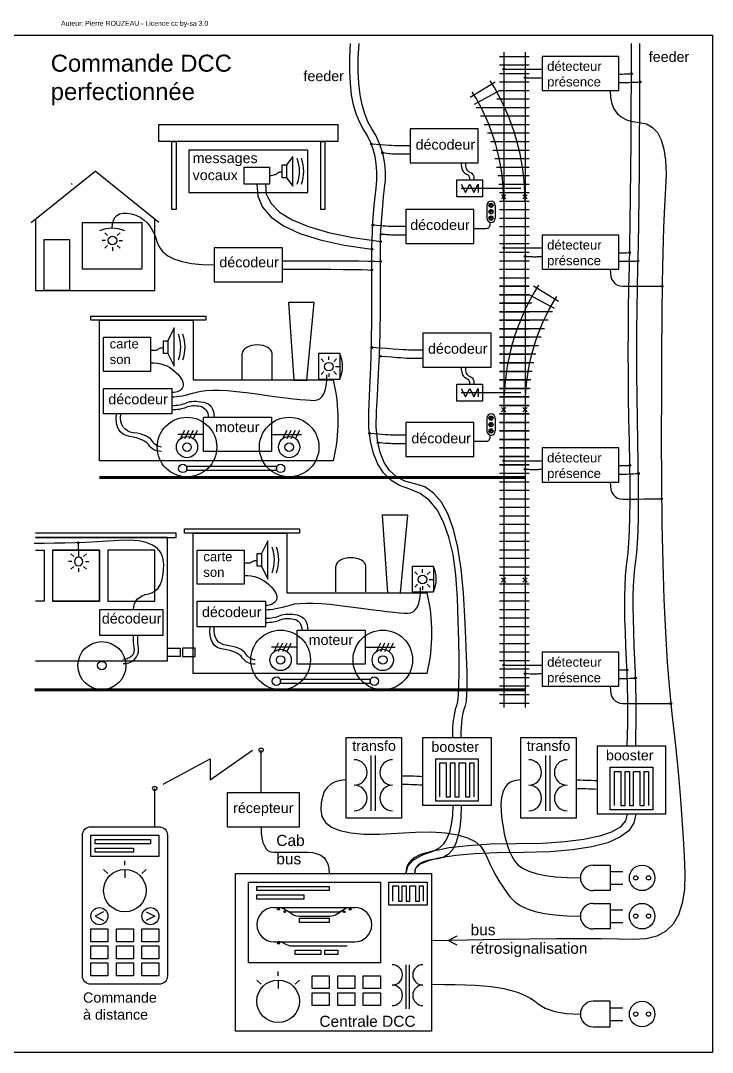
# Model space of a CAD drawing. Extents: x 1325 to 4135, y -1780 to 732.
# Drawn here: x 3322 to 4135, y -480 to 732 of the extents above; entities that cross this region are included whole.
import ezdxf

# ---------------------------------------------------------------- set-up
doc = ezdxf.new("R2010")
doc.units = 0
doc.layers.get('0').update_dxf_attribs({"linetype": 'CONTINUOUS'})
for name, color, linetype in [('CABLES', 6, 'CONTINUOUS'), ('LAMPES', 1, 'CONTINUOUS'), ('MINCE', 3, 'CONTINUOUS')]:
    doc.layers.add(name, color=color, linetype=linetype)
doc.styles.get("Standard").update_dxf_attribs({"font": 'ARIAL.TTF'})

# ---------------------------------------------------------------- blocks, each defined once
blk = doc.blocks.new('A$C2519691F')
for p, q in [((3.4, 17.7), (0, 21.1)), ((9.1, 20), (9.1, 24)), ((14.8, 17.7), (18.2, 21.1)), ((3.4, 6.3), (0, 2.9)), ((9.1, 4), (9.1, 0)), ((14.8, 6.3), (18.2, 2.9)), ((17.1, 12), (21.1, 12))]:
    blk.add_line(p, q)
blk.add_circle((9.1, 12), 5)

msp = doc.modelspace()

# ---------------------------------------------------------------- hatches: boundary and pattern name
h = msp.add_hatch()
h.set_pattern_fill('ANSI31', color=3, scale=0.5, style=0)
h.set_pattern_definition([(45, (525, 1280), (-1.122532, 1.122532), [])])
edge = h.paths.add_edge_path()
edge.add_arc((3875, 515), 2.5, 0, 360)
h = msp.add_hatch()
h.set_pattern_fill('ANSI31', color=2, scale=0.5, style=0)
h.set_pattern_definition([(45, (525, 1272.5), (-1.122532, 1.122532), [])])
edge = h.paths.add_edge_path()
edge.add_arc((3875, 507.5), 2.5, 0, 360)
h = msp.add_hatch()
h.set_pattern_fill('ANSI31', color=1, scale=0.5, style=0)
h.set_pattern_definition([(45, (525, 1265), (-1.122532, 1.122532), [])])
edge = h.paths.add_edge_path()
edge.add_arc((3875, 500), 2.5, 0, 360)
h = msp.add_hatch()
h.set_pattern_fill('ANSI31', color=3, scale=0.5, style=0)
h.set_pattern_definition([(45, (525, 1030), (-1.122532, 1.122532), [])])
edge = h.paths.add_edge_path()
edge.add_arc((3875, 265), 2.5, 0, 360)
h = msp.add_hatch()
h.set_pattern_fill('ANSI31', color=2, scale=0.5, style=0)
h.set_pattern_definition([(45, (525, 1022.5), (-1.122532, 1.122532), [])])
edge = h.paths.add_edge_path()
edge.add_arc((3875, 257.5), 2.5, 0, 360)
h = msp.add_hatch()
h.set_pattern_fill('ANSI31', color=1, scale=0.5, style=0)
h.set_pattern_definition([(45, (525, 1015), (-1.122532, 1.122532), [])])
edge = h.paths.add_edge_path()
edge.add_arc((3875, 250), 2.5, 0, 360)

# ---------------------------------------------------------------- linework, layer by layer
for p, q in [((3890, 695), (3890, 205)), ((3915, 695), (3915, 205)), ((3885, 690), (3920, 690)), ((3885, 680), (3920, 680)), ((3885, 670), (3920, 670)), ((3850.7, 642.2), (3880, 660)), ((3885, 660), (3920, 660)), ((3855.6, 633.8), (3885, 650)), ((3885, 650), (3920, 650)), ((3882, 640), (3920, 640)), ((3857.7, 630), (3920, 630)), ((3862.7, 620), (3920, 620)), ((3867.1, 610), (3920, 610)), ((3871, 600), (3920, 600)), ((3874.3, 590), (3920, 590)), ((3877.2, 580), (3920, 580)), ((3879.6, 570), (3920, 570)), ((3881.6, 560), (3920, 560)), ((3335, 495), (3410, 555)), ((3485, 495), (3410, 555)), ((3883.1, 550), (3920, 550)), ((3840, 535), (3910, 535)), ((3884.1, 540), (3920, 540)), ((3885, 530), (3920, 530)), ((3870, 515), (3870, 500)), ((3880, 515), (3880, 500)), ((3885, 520), (3920, 520)), ((3885, 510), (3920, 510)), ((3885, 500), (3920, 500)), ((3885, 490), (3920, 490)), ((3885, 480), (3920, 480)), ((3885, 470), (3920, 470)), ((3885, 460), (3920, 460)), ((3885, 450), (3920, 450)), ((3885, 440), (3920, 440)), ((3885, 430), (3920, 430)), ((3890, 425), (3890, -75)), ((3915, 425), (3915, -75)), ((3920, 420), (3885, 420)), ((3885, 420), (3920, 420)), ((3954.3, 402.2), (3925, 420)), ((3920, 410), (3885, 410)), ((3885, 410), (3920, 410)), ((3923, 400), (3885, 400)), ((3885, 400), (3920, 400)), ((3949.4, 393.8), (3920, 410)), ((3947.3, 390), (3885, 390)), ((3885, 390), (3920, 390)), ((3942.3, 380), (3885, 380)), ((3885, 380), (3920, 380)), ((3937.9, 370), (3885, 370)), ((3885, 370), (3920, 370)), ((3934, 360), (3885, 360)), ((3885, 360), (3920, 360)), ((3582.9, 311), (3582.9, 341)), ((3617.9, 311), (3617.9, 341)), ((3697.3, 340.9), (3697.3, 310.9)), ((3930.7, 350), (3885, 350)), ((3885, 350), (3920, 350)), ((3927.8, 340), (3885, 340)), ((3885, 340), (3920, 340)), ((3925.4, 330), (3885, 330)), ((3885, 330), (3920, 330)), ((3923.4, 320), (3885, 320)), ((3885, 320), (3920, 320)), ((3921.9, 310), (3885, 310)), ((3885, 310), (3920, 310)), ((3840, 295), (3910, 295)), ((3920.9, 300), (3885, 300)), ((3885, 300), (3920, 300)), ((3920, 290), (3885, 290)), ((3885, 290), (3920, 290)), ((3920, 280), (3885, 280)), ((3885, 280), (3920, 280)), ((3920, 270), (3885, 270)), ((3885, 270), (3920, 270)), ((3870, 265), (3870, 250)), ((3880, 265), (3880, 250)), ((3920, 260), (3885, 260)), ((3885, 260), (3920, 260)), ((3537.3, 245.9), (3507.3, 245.9)), ((3510.4, 241), (3515.4, 251)), ((3515.4, 241), (3520.4, 251)), ((3520.4, 241), (3525.4, 251)), ((3525.4, 241), (3530.4, 251)), ((3617.3, 245.9), (3652.3, 245.9)), ((3630.4, 241), (3635.4, 251)), ((3635.4, 241), (3640.4, 251)), ((3640.4, 241), (3645.4, 251)), ((3645.4, 241), (3650.4, 251)), ((3920, 250), (3885, 250)), ((3885, 250), (3920, 250)), ((3920, 240), (3885, 240)), ((3885, 240), (3920, 240)), ((3920, 230), (3885, 230)), ((3885, 230), (3920, 230)), ((3920, 220), (3885, 220)), ((3885, 220), (3920, 220)), ((3920, 210), (3885, 210)), ((3885, 210), (3920, 210)), ((3920, 200), (3885, 200)), ((3920, 190), (3885, 190)), ((3920, 180), (3885, 180)), ((3920, 170), (3885, 170)), ((3920, 160), (3885, 160)), ((3920, 150), (3885, 150)), ((3920, 140), (3885, 140)), ((3920, 130), (3885, 130)), ((3920, 120), (3885, 120)), ((3920, 110), (3885, 110)), ((3920, 100), (3885, 100)), ((3692.9, 61), (3692.9, 91)), ((3727.9, 61), (3727.9, 91)), ((3807.3, 90.9), (3807.3, 60.9)), ((3920, 90), (3885, 90)), ((3920, 80), (3885, 80)), ((3920, 70), (3885, 70)), ((3920, 60), (3885, 60)), ((3920, 50), (3885, 50)), ((3920, 40), (3885, 40)), ((3920, 30), (3885, 30)), ((3920, 20), (3885, 20)), ((3620.4, -9), (3625.4, 1)), ((3625.4, -9), (3630.4, 1)), ((3630.4, -9), (3635.4, 1)), ((3635.4, -9), (3640.4, 1)), ((3740.4, -9), (3745.4, 1)), ((3745.4, -9), (3750.4, 1)), ((3750.4, -9), (3755.4, 1)), ((3755.4, -9), (3760.4, 1)), ((3920, 10), (3885, 10)), ((3920, 0), (3885, 0)), ((3647.3, -4.1), (3617.3, -4.1)), ((3727.3, -4.1), (3762.3, -4.1)), ((3920, -10), (3885, -10)), ((3920, -20), (3885, -20)), ((3920, -30), (3885, -30)), ((3920, -40), (3885, -40)), ((3920, -50), (3885, -50)), ((3920, -60), (3885, -60)), ((3920, -70), (3885, -70)), ((3605, -175), (3605, -125)), ((3734.4, -196.2), (3734.4, -131.2)), ((3739.4, -196.2), (3739.4, -131.2)), ((3939.4, -196.2), (3939.4, -131.2)), ((3944.4, -196.2), (3944.4, -131.2)), ((3480, -215), (3480, -170)), ((3425, -270), (3420, -265)), ((3445, -260), (3445, -255)), ((3445, -265), (3445, -275)), ((3465, -270), (3470, -265)), ((4015, -267.5), (4030, -267.5)), ((4015, -282.5), (4030, -282.5)), ((3620, -310), (3715, -310)), ((3640.9, -317.4), (3633.1, -312.6)), ((3641, -315), (3694, -315)), ((3694.1, -317.4), (3701.9, -312.6)), ((4015, -312.5), (4030, -312.5)), ((3649, -320), (3686, -320)), ((4015, -327.5), (4030, -327.5)), ((3620, -350), (3715, -350)), ((3641, -355), (3706, -355)), ((3625, -390), (3625, -385)), ((3775, -377), (3775, -429)), ((3779, -377), (3779, -429)), ((3605, -400), (3600, -395)), ((3625, -395), (3625, -405)), ((3645, -400), (3650, -395)), ((4015, -427.5), (4030, -427.5)), ((4015, -442.5), (4030, -442.5))]:
    msp.add_line(p, q)
at = {"linetype": 'CONTINUOUS'}
for p, q in [((3915, 196), (3415, 196)), ((3915, 195), (3415, 195)), ((3915, 194), (3415, 194)), ((3915, -53.2), (3339.2, -53.2)), ((3915, -54.2), (3339.2, -54.2)), ((3915, -55.2), (3339.2, -55.2))]:
    msp.add_line(p, q, dxfattribs=at)
for points in [[(2825, 715), (4135, 715), (4135, -480), (2825, -480)], [(3935, 650), (4025, 650), (4025, 690), (3935, 690)], [(3485, 610), (3695, 610), (3695, 590), (3485, 590)], [(3780, 565), (3860, 565), (3860, 605), (3780, 605)], [(3500, 590), (3505, 590), (3505, 510), (3500, 510)], [(3675, 590), (3680, 590), (3680, 510), (3675, 510)], [(3520, 530), (3660, 530), (3660, 580), (3520, 580)], [(3585, 560), (3615, 560), (3615, 540), (3585, 540)], [(3629.8, 562.4), (3634.8, 562.4), (3634.8, 547.4), (3629.8, 547.4)], [(3835, 545), (3865, 545), (3865, 525), (3835, 525)], [(3775, 470), (3855, 470), (3855, 510), (3775, 510)], [(3775, 470), (3855, 470), (3855, 510), (3775, 510)], [(3395, 495), (3465, 495), (3465, 440), (3395, 440)], [(3350, 475), (3380, 475), (3380, 415), (3350, 415)], [(3935, 440), (4025, 440), (4025, 480), (3935, 480)], [(3550, 425), (3630, 425), (3630, 465), (3550, 465)], [(3667.3, 400.9), (3637.3, 400.9), (3643.3, 309.8), (3658.5, 309.8)], [(3405, 385), (3540, 385), (3540, 380), (3405, 380)], [(3405, 385), (3540, 385), (3540, 380), (3405, 380)], [(3405, 385), (3540, 385), (3540, 380), (3405, 380)], [(3795, 325), (3875, 325), (3875, 365), (3795, 365)], [(3420, 360), (3475, 360), (3475, 320), (3420, 320)], [(3490.4, 356), (3495.4, 356), (3495.4, 341), (3490.4, 341)], [(3835, 305), (3865, 305), (3865, 285), (3835, 285)], [(3420, 300), (3500, 300), (3500, 270), (3420, 270)], [(3537.3, 266), (3617.3, 266), (3617.3, 226), (3537.3, 226)], [(3775, 220), (3855, 220), (3855, 260), (3775, 260)], [(3775, 220), (3855, 220), (3855, 260), (3775, 260)], [(3935, 190), (4025, 190), (4025, 230), (3935, 230)], [(3622.9, 203.5), (3517.9, 203.5), (3517.9, 208.5), (3622.9, 208.5)], [(3777.3, 150.9), (3747.3, 150.9), (3753.3, 59.8), (3768.5, 59.8)], [(3515, 135), (3650, 135), (3650, 130), (3515, 130)], [(3415, 110), (3360, 110), (3360, 50), (3415, 50)], [(3480, 110), (3425, 110), (3425, 50), (3480, 50)], [(3530, 110), (3585, 110), (3585, 70), (3530, 70)], [(3600.4, 106), (3605.4, 106), (3605.4, 91), (3600.4, 91)], [(3530, 50), (3610, 50), (3610, 20), (3530, 20)], [(3490, 40), (3415, 40), (3415, 10), (3490, 10)], [(3647.3, 16), (3727.3, 16), (3727.3, -24), (3647.3, -24)], [(3495, -5), (3510, -5), (3510, -15), (3495, -15)], [(3527.5, -5), (3512.5, -5), (3512.5, -15), (3527.5, -15)], [(3935, -50), (4025, -50), (4025, -10), (3935, -10)], [(3732.9, -46.5), (3627.9, -46.5), (3627.9, -41.5), (3732.9, -41.5)], [(3705, -205), (3705, -110), (3770, -110), (3770, -205)], [(3795, -110), (3875, -110), (3875, -190), (3795, -190)], [(3910, -205), (3910, -110), (3975, -110), (3975, -205)], [(4000, -120), (4080, -120), (4080, -200), (4000, -200)], [(3810, -135), (3860, -135), (3860, -185), (3810, -185)], [(4015, -145), (4065, -145), (4065, -195), (4015, -195)], [(3650, -175), (3565, -175), (3565, -215), (3650, -215)], [(3405, -225), (3485, -225), (3485, -250), (3405, -250)], [(3410, -230), (3475, -230), (3475, -235), (3410, -235)], [(3410, -240), (3455, -240), (3455, -245), (3410, -245)], [(3575, -270), (3805, -270), (3805, -455), (3575, -455)], [(3590, -280), (3745, -280), (3745, -375), (3590, -375)], [(3600, -285), (3685, -285), (3685, -290), (3600, -290)], [(3755, -280), (3800, -280), (3800, -307), (3755, -307)], [(3600, -295), (3655, -295), (3655, -300), (3600, -300)], [(3650, -322.5), (3685, -322.5), (3685, -327.5), (3650, -327.5)], [(3405, -335), (3425, -335), (3425, -350), (3405, -350)], [(3435, -335), (3455, -335), (3455, -350), (3435, -350)], [(3465, -335), (3485, -335), (3485, -350), (3465, -350)], [(3405, -355), (3425, -355), (3425, -370), (3405, -370)], [(3435, -355), (3455, -355), (3455, -370), (3435, -370)], [(3465, -355), (3485, -355), (3485, -370), (3465, -370)], [(3645, -360), (3675, -360), (3675, -365), (3645, -365)], [(3680, -360), (3695, -360), (3695, -365), (3680, -365)], [(3405, -375), (3425, -375), (3425, -390), (3405, -390)], [(3435, -375), (3455, -375), (3455, -390), (3435, -390)], [(3465, -375), (3485, -375), (3485, -390), (3465, -390)], [(3665, -390), (3685, -390), (3685, -405), (3665, -405)], [(3695, -390), (3715, -390), (3715, -405), (3695, -405)], [(3725, -390), (3745, -390), (3745, -405), (3725, -405)], [(3665, -410), (3685, -410), (3685, -425), (3665, -425)], [(3695, -410), (3715, -410), (3715, -425), (3695, -425)], [(3725, -410), (3745, -410), (3745, -425), (3725, -425)]]:
    msp.add_lwpolyline(points, close=True)
for points in [[(3634.8, 547.4), (3642.3, 537.4), (3642.3, 572.4), (3634.8, 562.4)], [(3840, 540), (3845, 530), (3850, 540), (3855, 530), (3860, 540), (3860, 530)], [(3340, 499.1), (3340, 415), (3480, 415), (3480, 499.1)], [(3690, 215), (3415, 215), (3415, 380), (3525, 380), (3525, 310), (3690, 310)], [(3495.4, 341), (3502.9, 326), (3502.9, 371), (3495.4, 356)], [(3697.3, 340.9), (3672.3, 340.9), (3672.3, 310.9), (3697.3, 310.9)], [(3840, 300), (3845, 290), (3850, 300), (3855, 290), (3860, 300), (3860, 290)], [(3340, 125), (3505, 125), (3505, 130), (3340, 130)], [(3340, -20), (3495, -20), (3495, 125), (3340, 125)], [(3800, -35), (3525, -35), (3525, 130), (3635, 130), (3635, 60), (3800, 60)], [(3340, 110), (3350, 110), (3350, 50), (3340, 50)], [(3360, 110), (3415, 110), (3415, 50), (3360, 50)], [(3605.4, 91), (3612.9, 76), (3612.9, 121), (3605.4, 106)], [(3807.3, 90.9), (3782.3, 90.9), (3782.3, 60.9), (3807.3, 60.9)], [(3815, -180), (3815, -180), (3815, -180), (3815, -180), (3815, -180), (3815, -140), (3822.5, -140), (3822.5, -180), (3827.5, -180), (3827.5, -140), (3827.5, -140), (3832.5, -140), (3832.5, -180), (3837.5, -180), (3837.5, -140), (3845, -140), (3845, -180), (3850, -180), (3850, -140), (3855, -140), (3855, -180)], [(4020, -190), (4020, -190), (4020, -190), (4020, -190), (4020, -190), (4020, -150), (4027.5, -150), (4027.5, -190), (4032.5, -190), (4032.5, -150), (4032.5, -150), (4037.5, -150), (4037.5, -190), (4042.5, -190), (4042.5, -150), (4050, -150), (4050, -190), (4055, -190), (4055, -150), (4060, -150), (4060, -190)], [(3995, -260), (4015, -260), (4015, -290), (3995, -290)], [(3759.5, -302.5), (3759.5, -302.5), (3759.5, -302.5), (3759.5, -302.5), (3759.5, -302.5), (3759.5, -284.5), (3766.2, -284.5), (3766.2, -302.5), (3770.7, -302.5), (3770.7, -284.5), (3770.7, -284.5), (3775.2, -284.5), (3775.2, -302.5), (3779.7, -302.5), (3779.7, -284.5), (3786.5, -284.5), (3786.5, -302.5), (3791, -302.5), (3791, -284.5), (3795.5, -284.5), (3795.5, -302.5)], [(3420, -315), (3410, -320), (3420, -325)], [(3470, -315), (3480, -320), (3470, -325)], [(3995, -305), (4015, -305), (4015, -335), (3995, -335)], [(3995, -450), (4015, -450), (4015, -420), (3995, -420)]]:
    msp.add_lwpolyline(points)
at = {"color": 1}
for points in [[(3887.5, 527.5), (3892.5, 522.5), (3890, 525), (3892.5, 527.5), (3887.5, 522.5)], [(3912.5, 527.5), (3917.5, 522.5), (3915, 525), (3917.5, 527.5), (3912.5, 522.5)], [(3887.5, 277.5), (3892.5, 272.5), (3890, 275), (3892.5, 277.5), (3887.5, 272.5)], [(3912.5, 277.5), (3917.5, 272.5), (3915, 275), (3917.5, 277.5), (3912.5, 272.5)], [(3887.5, 77.5), (3892.5, 72.5), (3890, 75), (3892.5, 77.5), (3887.5, 72.5)], [(3912.5, 77.5), (3917.5, 72.5), (3915, 75), (3917.5, 77.5), (3912.5, 72.5)]]:
    msp.add_lwpolyline(points, dxfattribs=at)
at = {"color": 5}
msp.add_lwpolyline([(3490, -165), (3545, -135), (3545, -160), (3595, -125)], dxfattribs=at)
msp.add_lwpolyline([(3405, -215), (3485, -215, -0.414214), (3495, -225), (3495, -390, -0.414214), (3485, -400), (3405, -400, -0.414214), (3395, -390), (3395, -225, -0.414214)], format="xyb", close=True)
at = {"color": 3}
for centre in [(3875, 515), (3875, 265)]:
    msp.add_circle(centre, 2.5, dxfattribs=at)
at = {"color": 2}
for centre in [(3875, 507.5), (3875, 257.5)]:
    msp.add_circle(centre, 2.5, dxfattribs=at)
at = {"color": 1}
for centre in [(3875, 500), (3875, 250)]:
    msp.add_circle(centre, 2.5, dxfattribs=at)
for centre, radius in [((3517.9, 231), 35), ((3637.9, 231), 35), ((3517.9, 231), 12.5), ((3637.9, 231), 12.5), ((3517.9, 231), 5), ((3517.9, 231), 5), ((3637.9, 231), 5), ((3512.9, 206), 5), ((3627.9, 206), 5), ((3627.9, 206), 5), ((3627.9, -19), 35), ((3747.9, -19), 35), ((3417.9, -25.7), 28.2), ((3627.9, -19), 12.5), ((3747.9, -19), 12.5), ((3417.9, -25.7), 5), ((3417.9, -25.7), 5), ((3627.9, -19), 5), ((3627.9, -19), 5), ((3747.9, -19), 5), ((3622.9, -44), 5), ((3737.9, -44), 5), ((3737.9, -44), 5), ((3605, -125), 2.5), ((3480, -170), 2.5), ((3445, -290), 25), ((4052.5, -275), 15), ((4045, -275), 2.5), ((4060, -275), 2.5), ((3415, -320), 10), ((3475, -320), 10), ((4052.5, -320), 15), ((4045, -320), 2.5), ((4060, -320), 2.5), ((3625, -420), 25), ((4052.5, -435), 15), ((4045, -435), 2.5), ((4060, -435), 2.5)]:
    msp.add_circle(centre, radius)
for centre, radius, start, end in [((3650, 520), 265, 0, 32.2288), ((3650, 520), 240, 0, 32.2288), ((3875, 515), 5, 0, 180), ((3875, 500), 5, 180, 0), ((3430, 450.7), 37.4, 66.3616, 113.6384), ((4155, 280), 265, 147.7712, 180), ((4155, 280), 240, 147.7712, 180), ((3666.5, 325.9), 34.2, 333.9925, 26.0075), ((3486.1, 262.5), 209.4, 346.8887, 13.1113), ((3875, 265), 5, 0, 180), ((3875, 250), 5, 180, 0), ((3776.5, 75.9), 34.2, 333.9925, 26.0075), ((3596.1, 12.5), 209.4, 346.8887, 13.1113), ((3714.4, -151.2), 15, 270, 90), ((3759.4, -151.2), 15, 90, 270), ((3919.4, -151.2), 15, 270, 90), ((3964.4, -151.2), 15, 90, 270), ((3714.4, -181.2), 15, 270, 90), ((3759.4, -181.2), 15, 90, 270), ((3919.4, -181.2), 15, 270, 90), ((3964.4, -181.2), 15, 90, 270), ((3995, -275), 15, 90, 270), ((3620, -330), 20, 90, 270), ((3624.1, -327), 17, 57.957, 86.8956), ((3641.9, -298), 17, 237.957, 266.8956), ((3693.1, -298), 17, 273.1044, 302.043), ((3710.9, -327), 17, 93.1044, 122.043), ((3715, -330), 20, 270, 90), ((3995, -320), 15, 90, 270), ((3649.9, -303), 17, 237.957, 266.8956), ((3685.1, -303), 17, 273.1044, 302.043), ((3624.1, -367), 17, 57.957, 86.8956), ((3641.9, -338), 17, 237.957, 266.8956), ((3759, -389), 12, 270, 90), ((3795, -389), 12, 90, 270), ((3759, -413), 12, 270, 90), ((3795, -413), 12, 90, 270), ((3995, -435), 15, 90, 270)]:
    msp.add_arc(centre, radius, start, end)
for centre in [(3600.4, 341), (3710.4, 91)]:
    msp.add_ellipse(centre, major_axis=(-17.5, 0), ratio=0.571429, start_param=3.141593, end_param=6.283185)
at = {"layer": 'CABLES'}
for p, q in [((3390.2, 118.4), (3390.6, 101.7)), ((3835, -343.5), (3825, -348.5)), ((3825, -348.5), (3835, -353.5))]:
    msp.add_line(p, q, dxfattribs=at)
at = {"layer": 'CABLES', "color": 1}
for points in [[(3830, -110), (3830.1, -103.9), (3830.3, -98.3), (3830.7, -93), (3831.2, -88.1), (3832, -83.6), (3832.8, -79.5), (3833.8, -75.8), (3835, -72.5), (3836.1, -67.8), (3836.9, -59.9), (3837.4, -48.8), (3837.6, -34.6), (3837.6, -17.2), (3837.2, 3.4), (3836.5, 27.1), (3835.5, 54), (3833.7, 81), (3830.4, 104.8), (3825.6, 125.4), (3819.3, 143), (3811.6, 157.3), (3802.4, 168.5), (3791.8, 176.6), (3779.6, 181.6), (3767.6, 185.9), (3757.4, 192.3), (3748.8, 200.7), (3741.9, 211), (3736.8, 223.4), (3733.3, 237.8), (3731.6, 254.1), (3731.6, 272.5), (3732.4, 291.2), (3733.1, 308.4), (3733.7, 324.3), (3734.2, 338.8), (3734.5, 351.8), (3734.8, 363.4), (3734.9, 373.7), (3735, 382.5), (3735, 390.7), (3735, 399.2), (3735, 407.9), (3735, 416.9), (3735, 426.1), (3735, 435.5), (3735, 445.1), (3735, 455), (3735.1, 465), (3735.3, 475), (3735.7, 485), (3736.2, 495), (3737, 505), (3737.8, 515), (3738.8, 525), (3740, 535), (3740.9, 544.8), (3740.9, 554.4), (3740.2, 563.6), (3738.8, 572.5), (3736.5, 581.1), (3733.4, 589.4), (3729.6, 597.3), (3725, 605), (3720.4, 613.1), (3716.6, 622.5), (3713.5, 633.1), (3711.2, 645), (3709.8, 658.1), (3709.1, 672.5), (3709.1, 688.1), (3710, 705)], [(4035, -120), (4035.4, -107.2), (4035.7, -93.9), (4035.8, -80), (4035.7, -65.6), (4035.4, -50.6), (4034.9, -35.1), (4034.3, -19.1), (4033.5, -2.5), (4032.8, 13.8), (4032.3, 29.1), (4032.1, 43.2), (4032.1, 56.3), (4032.4, 68.2), (4033, 79.1), (4033.9, 88.8), (4035, 97.5), (4036.1, 106.8), (4037, 118.4), (4037.7, 132.4), (4038.1, 148.8), (4038.3, 167.4), (4038.3, 188.4), (4038, 211.8), (4037.5, 237.5), (4037, 264.2), (4036.6, 290.6), (4036.3, 316.7), (4036.2, 342.5), (4036.3, 368), (4036.6, 393.1), (4037, 418), (4037.5, 442.5), (4038.1, 467.9), (4038.6, 495.5), (4039, 525.1), (4039.4, 556.9), (4039.6, 590.7), (4039.8, 626.7), (4040, 664.8), (4040, 705)], [(3890, 675), (3893.7, 675), (3897.1, 675), (3900.3, 675), (3903.2, 674.9), (3906, 674.9), (3908.5, 674.9), (3910.7, 674.9), (3912.8, 674.9), (3914.8, 674.9), (3917, 674.9), (3919.5, 674.9), (3922.2, 674.9), (3925.1, 675), (3928.2, 675), (3931.5, 675), (3935, 675)], [(4025, 669.3), (4026.5, 669.2), (4028, 669.2), (4029.7, 669.2), (4031.5, 669.3), (4033.4, 669.4), (4035.5, 669.5), (4037.7, 669.6), (4040, 669.7)], [(3780, 585), (3777.6, 585), (3775.3, 585), (3773.2, 585), (3771.2, 585), (3769.5, 585), (3767.8, 585), (3766.3, 585), (3765, 585), (3763.4, 585), (3761.2, 585.1), (3758.3, 585.2), (3754.8, 585.4), (3750.6, 585.7), (3745.7, 586), (3740.2, 586.4), (3734.1, 586.8)], [(3600, 540), (3601, 525.7), (3606.6, 512.7), (3616.7, 501.1), (3631.3, 490.9), (3650.5, 482), (3674.2, 474.5), (3702.4, 468.3), (3735.2, 463.5)], [(3775, 490), (3772.6, 490), (3770.3, 490), (3768.2, 490), (3766.2, 490), (3764.5, 490), (3762.8, 490), (3761.3, 490), (3760, 490), (3758.5, 490), (3756.6, 490.1), (3754.3, 490.2), (3751.5, 490.4), (3748.3, 490.7), (3744.7, 491), (3740.6, 491.3), (3736.1, 491.7)], [(3890, 465), (3893.7, 465), (3897.1, 465), (3900.3, 465), (3903.2, 464.9), (3906, 464.9), (3908.5, 464.9), (3910.7, 464.9), (3912.8, 464.9), (3914.8, 464.9), (3917, 464.9), (3919.5, 464.9), (3922.2, 464.9), (3925.1, 465), (3928.2, 465), (3931.5, 465), (3935, 465)], [(4025, 459.3), (4026.4, 459.2), (4027.9, 459.2), (4029.4, 459.2), (4031, 459.3), (4032.6, 459.3), (4034.3, 459.4), (4036, 459.5), (4037.8, 459.6)], [(3630, 440), (3651.3, 440), (3670.3, 439.9), (3687, 439.9), (3701.3, 439.8), (3713.2, 439.6), (3722.9, 439.5), (3730.2, 439.3), (3735.1, 439)], [(3795, 345), (3792.6, 345), (3790.3, 345), (3788.2, 345), (3786.2, 345), (3784.5, 345), (3782.8, 345), (3781.3, 345), (3780, 345), (3778.2, 345), (3775.3, 345.2), (3771.3, 345.4), (3766.2, 345.8), (3760.1, 346.2), (3752.8, 346.7), (3744.4, 347.3), (3735, 348)], [(3500, 275), (3502.5, 275), (3504.8, 275.2), (3507.1, 275.4), (3509.3, 275.7), (3511.4, 276.2), (3513.4, 276.7), (3515.3, 277.3), (3517.1, 278), (3518.9, 278.6), (3520.8, 279.2), (3522.7, 279.5), (3524.7, 279.7), (3526.8, 279.7), (3528.9, 279.6), (3531.1, 279.3), (3533.4, 278.9), (3535.6, 278.3), (3537.4, 277.3), (3539, 276.1), (3540.4, 274.6), (3541.4, 272.9), (3542.2, 270.9), (3542.7, 268.6), (3542.9, 266)], [(3487.9, 226), (3485.5, 226.1), (3483.2, 226.5), (3481.1, 227), (3479.1, 227.9), (3477.3, 228.9), (3475.7, 230.2), (3474.2, 231.7), (3472.9, 233.5), (3471.5, 235.3), (3469.6, 236.9), (3467.4, 238.4), (3464.8, 239.7), (3461.8, 240.9), (3458.4, 241.9), (3454.6, 242.8), (3450.4, 243.5), (3446.3, 244.5), (3442.9, 246.1), (3440, 248.4), (3437.8, 251.4), (3436.2, 255), (3435.2, 259.3), (3434.8, 264.3), (3435, 270)], [(3775, 245), (3772.6, 245), (3770.3, 245), (3768.2, 245), (3766.2, 245), (3764.5, 245), (3762.8, 245), (3761.3, 245), (3760, 245), (3758.5, 245), (3756.4, 245.1), (3753.8, 245.3), (3750.6, 245.5), (3746.9, 245.8), (3742.7, 246.2), (3737.9, 246.6), (3732.6, 247.1)], [(3890, 215), (3893.7, 215), (3897.1, 215), (3900.3, 215), (3903.2, 214.9), (3906, 214.9), (3908.5, 214.9), (3910.7, 214.9), (3912.8, 214.9), (3914.8, 214.9), (3917, 214.9), (3919.5, 214.9), (3922.2, 214.9), (3925.1, 215), (3928.2, 215), (3931.5, 215), (3935, 215)], [(4025, 209.3), (4026.4, 209.2), (4027.9, 209.2), (4029.5, 209.2), (4031.1, 209.2), (4032.8, 209.3), (4034.5, 209.3), (4036.4, 209.4), (4038.3, 209.5)], [(3610, 25), (3612.5, 25), (3614.8, 25.2), (3617.1, 25.4), (3619.3, 25.7), (3621.4, 26.2), (3623.4, 26.7), (3625.3, 27.3), (3627.1, 28), (3628.9, 28.6), (3630.8, 29.2), (3632.7, 29.5), (3634.7, 29.7), (3636.8, 29.7), (3638.9, 29.6), (3641.1, 29.3), (3643.4, 28.9), (3645.6, 28.3), (3647.4, 27.3), (3649, 26.1), (3650.4, 24.6), (3651.4, 22.9), (3652.2, 20.9), (3652.7, 18.6), (3652.9, 16)], [(3597.9, -24), (3595.5, -23.9), (3593.2, -23.5), (3591.1, -23), (3589.1, -22.1), (3587.3, -21.1), (3585.7, -19.8), (3584.2, -18.3), (3582.9, -16.5), (3581.5, -14.7), (3579.6, -13.1), (3577.4, -11.6), (3574.8, -10.3), (3571.8, -9.1), (3568.4, -8.1), (3564.6, -7.2), (3560.4, -6.5), (3556.3, -5.5), (3552.9, -3.9), (3550, -1.6), (3547.8, 1.4), (3546.2, 5), (3545.2, 9.3), (3544.8, 14.3), (3545, 20)], [(3442.9, -23.2), (3445.3, -23.1), (3447.6, -22.8), (3449.6, -22.3), (3451.5, -21.6), (3453.3, -20.7), (3454.8, -19.6), (3456.2, -18.4), (3457.4, -16.9), (3458.4, -15.4), (3459.3, -13.9), (3460, -12.4), (3460.5, -11.1), (3460.9, -9.8), (3461.1, -8.5), (3461.1, -7.3), (3461, -6.1), (3460.8, -4.9), (3460.6, -3.4), (3460.4, -1.7), (3460.3, 0.2), (3460.2, 2.3), (3460.1, 4.6), (3460, 7.2), (3460, 10)], [(3890, -25), (3893.7, -25), (3897.1, -25), (3900.3, -25), (3903.2, -25.1), (3906, -25.1), (3908.5, -25.1), (3910.7, -25.1), (3912.8, -25.1), (3914.8, -25.1), (3917, -25.1), (3919.5, -25.1), (3922.2, -25.1), (3925.1, -25), (3928.2, -25), (3931.5, -25), (3935, -25)], [(4025, -30.7), (4026.4, -30.8), (4027.7, -30.8), (4028.9, -30.8), (4030.2, -30.8), (4031.4, -30.8), (4032.5, -30.8), (4033.6, -30.7), (4034.7, -30.7)], [(3830, -190), (3829.6, -201.8), (3828.3, -212.2), (3826.1, -221.2), (3823.1, -228.8), (3819.3, -234.9), (3814.5, -239.7), (3808.9, -243), (3802.5, -245), (3796.1, -246.5), (3790.5, -248.4), (3785.7, -250.9), (3781.9, -253.8), (3778.9, -257.1), (3776.7, -260.9), (3775.4, -265.2), (3775, -270)], [(4035, -200), (4033, -208.2), (4026.9, -215.3), (4016.7, -221.3), (4002.5, -226.2), (3984.2, -230.1), (3961.9, -232.8), (3935.5, -234.5), (3905, -235), (3874.5, -235.5), (3848.1, -237.2), (3825.8, -239.9), (3807.5, -243.8), (3793.3, -248.7), (3783.1, -254.7), (3777, -261.8), (3775, -270)]]:
    msp.add_lwpolyline(points, dxfattribs=at)
at = {"layer": 'CABLES', "color": 5}
for points in [[(3840, -110), (3840.1, -103.9), (3840.3, -98.3), (3840.7, -93), (3841.2, -88.1), (3842, -83.6), (3842.8, -79.5), (3843.8, -75.8), (3845, -72.5), (3846.1, -67.7), (3846.7, -59.5), (3847, -48), (3846.9, -33.1), (3846.4, -14.9), (3845.5, 6.7), (3844.2, 31.7), (3842.5, 60), (3840, 88.2), (3836.1, 113), (3831, 134.2), (3824.5, 152), (3816.7, 166.2), (3807.6, 177), (3797.2, 184.2), (3785.5, 187.9), (3773.9, 191), (3764.1, 196.2), (3755.9, 203.6), (3749.5, 213.1), (3744.7, 224.8), (3741.6, 238.7), (3740.2, 254.7), (3740.5, 272.9), (3741.5, 291.5), (3742.5, 308.7), (3743.2, 324.5), (3743.9, 338.9), (3744.4, 351.9), (3744.7, 363.5), (3744.9, 373.7), (3745, 382.5), (3745, 390.7), (3745, 399.2), (3745, 407.9), (3745, 416.9), (3745, 426.1), (3745, 435.5), (3745, 445.1), (3745, 455), (3745.1, 465), (3745.3, 475), (3745.7, 485), (3746.2, 495), (3747, 505), (3747.8, 515), (3748.8, 525), (3750, 535), (3750.9, 544.8), (3750.9, 554.4), (3750.2, 563.6), (3748.8, 572.5), (3746.5, 581.1), (3743.4, 589.4), (3739.6, 597.3), (3735, 605), (3730.4, 613.1), (3726.6, 622.5), (3723.5, 633.1), (3721.2, 645), (3719.8, 658.1), (3719.1, 672.5), (3719.1, 688.1), (3720, 705)], [(4045, -120), (4045.3, -107.2), (4045.5, -93.8), (4045.6, -79.9), (4045.4, -65.5), (4045.1, -50.5), (4044.7, -35), (4044.1, -18.9), (4043.3, -2.4), (4042.6, 13.9), (4042.2, 29.1), (4042, 43.3), (4042.1, 56.3), (4042.4, 68.2), (4043, 79.1), (4043.9, 88.8), (4045, 97.5), (4046.1, 106.8), (4047, 118.4), (4047.7, 132.4), (4048.1, 148.8), (4048.3, 167.4), (4048.3, 188.4), (4048, 211.8), (4047.5, 237.5), (4047, 264.2), (4046.6, 290.6), (4046.3, 316.7), (4046.2, 342.5), (4046.3, 368), (4046.6, 393.1), (4047, 418), (4047.5, 442.5), (4048.1, 467.9), (4048.6, 495.5), (4049, 525.1), (4049.4, 556.9), (4049.6, 590.7), (4049.8, 626.7), (4050, 664.8), (4050, 705)], [(3915, 665), (3917.2, 664.9), (3919.1, 664.9), (3920.9, 664.8), (3922.4, 664.8), (3923.7, 664.8), (3924.8, 664.7), (3925.6, 664.7), (3926.3, 664.7), (3926.9, 664.7), (3927.7, 664.7), (3928.5, 664.7), (3929.6, 664.8), (3930.7, 664.8), (3932, 664.9), (3933.4, 664.9), (3935, 665)], [(3915, 665), (3917.2, 664.9), (3919.1, 664.9), (3920.9, 664.8), (3922.4, 664.8), (3923.7, 664.8), (3924.8, 664.7), (3925.6, 664.7), (3926.3, 664.7), (3926.9, 664.7), (3927.7, 664.7), (3928.5, 664.7), (3929.6, 664.8), (3930.7, 664.8), (3932, 664.9), (3933.4, 664.9), (3935, 665)], [(4025, 659.3), (4027.9, 659.3), (4030.9, 659.3), (4033.9, 659.4), (4037, 659.4), (4040.1, 659.5), (4043.4, 659.6), (4046.7, 659.8), (4050.1, 660)], [(3780, 575), (3777.6, 575), (3775.3, 575), (3773.1, 575), (3771, 575), (3769.1, 575), (3767.3, 575), (3765.7, 575.1), (3764.2, 575.1), (3762.6, 575.1), (3760.9, 575.2), (3759.1, 575.3), (3757.1, 575.5), (3755, 575.7), (3752.7, 576), (3750.2, 576.3), (3747.6, 576.7)], [(3610, 540), (3611, 528), (3616.6, 517), (3626.7, 507.1), (3641.4, 498.1), (3660.6, 490.2), (3684.3, 483.2), (3712.6, 477.3), (3745.4, 472.4)], [(3775, 480), (3772.6, 480), (3770.3, 480), (3768.2, 480), (3766.2, 480), (3764.5, 480), (3762.8, 480), (3761.3, 480), (3760, 480), (3758.7, 480), (3757.2, 480.1), (3755.7, 480.2), (3753.9, 480.3), (3752.1, 480.4), (3750.1, 480.6), (3748, 480.9), (3745.8, 481.1)], [(3630, 450), (3652.6, 450), (3672.8, 449.9), (3690.7, 449.9), (3706.3, 449.8), (3719.5, 449.7), (3730.4, 449.5), (3738.9, 449.3), (3745.1, 449.1)], [(3915, 455), (3917.2, 454.9), (3919.1, 454.9), (3920.9, 454.8), (3922.4, 454.8), (3923.7, 454.8), (3924.8, 454.7), (3925.6, 454.7), (3926.3, 454.7), (3926.9, 454.7), (3927.7, 454.7), (3928.5, 454.7), (3929.6, 454.8), (3930.7, 454.8), (3932, 454.9), (3933.4, 454.9), (3935, 455)], [(3915, 455), (3917.2, 454.9), (3919.1, 454.9), (3920.9, 454.8), (3922.4, 454.8), (3923.7, 454.8), (3924.8, 454.7), (3925.6, 454.7), (3926.3, 454.7), (3926.9, 454.7), (3927.7, 454.7), (3928.5, 454.7), (3929.6, 454.8), (3930.7, 454.8), (3932, 454.9), (3933.4, 454.9), (3935, 455)], [(4025, 449.3), (4027.9, 449.3), (4030.7, 449.3), (4033.5, 449.3), (4036.4, 449.4), (4039.2, 449.4), (4042.1, 449.5), (4044.9, 449.6), (4047.7, 449.7)], [(3795, 335), (3792.6, 335), (3790.3, 335), (3788.2, 335), (3786.2, 335), (3784.5, 335), (3782.8, 335), (3781.3, 335), (3780, 335), (3778.4, 335), (3775.9, 335.2), (3772.7, 335.4), (3768.8, 335.7), (3764, 336), (3758.5, 336.5), (3752.2, 337), (3745.1, 337.6)], [(3500, 280), (3502.5, 280), (3504.8, 280.2), (3507.1, 280.4), (3509.3, 280.8), (3511.5, 281.2), (3513.5, 281.8), (3515.5, 282.4), (3517.4, 283.1), (3519.3, 283.8), (3521.3, 284.4), (3523.6, 284.7), (3526, 284.9), (3528.5, 284.9), (3531.3, 284.7), (3534.2, 284.3), (3537.2, 283.8), (3540.1, 282.9), (3542.7, 281.7), (3544.8, 280.1), (3546.6, 278.1), (3548, 275.6), (3548.9, 272.8), (3549.5, 269.6), (3549.7, 266)], [(3488.1, 231), (3486.4, 231.3), (3484.7, 231.7), (3483.2, 232.4), (3481.7, 233.3), (3480.3, 234.3), (3479, 235.6), (3477.7, 237), (3476.6, 238.6), (3475.3, 240.3), (3473.6, 241.8), (3471.6, 243.2), (3469.1, 244.4), (3466.2, 245.5), (3463, 246.4), (3459.3, 247.2), (3455.2, 247.8), (3451.3, 248.7), (3447.9, 250.1), (3445.1, 252), (3442.9, 254.5), (3441.3, 257.5), (3440.3, 261.1), (3439.9, 265.3), (3440, 270)], [(3775, 235), (3772.6, 235), (3770.3, 235), (3768.2, 235), (3766.2, 235), (3764.5, 235), (3762.8, 235), (3761.3, 235), (3760, 235), (3758.6, 235), (3757, 235.1), (3755.2, 235.2), (3753.1, 235.3), (3750.7, 235.4), (3748.1, 235.6), (3745.3, 235.9), (3742.2, 236.1)], [(3915, 205), (3917.2, 204.9), (3919.1, 204.9), (3920.9, 204.8), (3922.4, 204.8), (3923.7, 204.8), (3924.8, 204.7), (3925.6, 204.7), (3926.3, 204.7), (3926.9, 204.7), (3927.7, 204.7), (3928.5, 204.7), (3929.6, 204.8), (3930.7, 204.8), (3932, 204.9), (3933.4, 204.9), (3935, 205)], [(3915, 205), (3917.2, 204.9), (3919.1, 204.9), (3920.9, 204.8), (3922.4, 204.8), (3923.7, 204.8), (3924.8, 204.7), (3925.6, 204.7), (3926.3, 204.7), (3926.9, 204.7), (3927.7, 204.7), (3928.5, 204.7), (3929.6, 204.8), (3930.7, 204.8), (3932, 204.9), (3933.4, 204.9), (3935, 205)], [(4025, 199.3), (4027.9, 199.3), (4030.7, 199.3), (4033.6, 199.4), (4036.5, 199.5), (4039.4, 199.6), (4042.3, 199.7), (4045.3, 199.9), (4048.2, 200.1)], [(3610, 30), (3612.5, 30), (3614.8, 30.2), (3617.1, 30.4), (3619.3, 30.8), (3621.5, 31.2), (3623.5, 31.8), (3625.5, 32.4), (3627.4, 33.1), (3629.3, 33.8), (3631.3, 34.4), (3633.6, 34.7), (3636, 34.9), (3638.5, 34.9), (3641.3, 34.7), (3644.2, 34.3), (3647.2, 33.8), (3650.1, 32.9), (3652.7, 31.7), (3654.8, 30.1), (3656.6, 28.1), (3658, 25.6), (3658.9, 22.8), (3659.5, 19.6), (3659.7, 16)], [(3598.1, -19), (3596.4, -18.7), (3594.7, -18.3), (3593.2, -17.6), (3591.7, -16.7), (3590.3, -15.7), (3589, -14.4), (3587.7, -13), (3586.6, -11.4), (3585.3, -9.7), (3583.6, -8.2), (3581.6, -6.8), (3579.1, -5.6), (3576.2, -4.5), (3573, -3.6), (3569.3, -2.8), (3565.2, -2.2), (3561.3, -1.3), (3557.9, 0.1), (3555.1, 2), (3552.9, 4.5), (3551.3, 7.5), (3550.3, 11.1), (3549.9, 15.3), (3550, 20)], [(3442.7, -18.1), (3444.4, -17.9), (3446, -17.6), (3447.5, -17.2), (3448.9, -16.7), (3450.2, -16.1), (3451.4, -15.5), (3452.4, -14.7), (3453.4, -13.8), (3454.2, -12.9), (3454.8, -11.9), (3455.4, -10.9), (3455.8, -9.8), (3456, -8.7), (3456.1, -7.5), (3456.1, -6.3), (3455.9, -5.1), (3455.7, -3.7), (3455.5, -2.2), (3455.4, -0.6), (3455.2, 1.2), (3455.1, 3.2), (3455.1, 5.3), (3455, 7.6), (3455, 10)], [(3915, -35), (3917.2, -35.1), (3919.1, -35.1), (3920.9, -35.2), (3922.4, -35.2), (3923.7, -35.2), (3924.8, -35.3), (3925.6, -35.3), (3926.3, -35.3), (3926.9, -35.3), (3927.7, -35.3), (3928.5, -35.3), (3929.6, -35.2), (3930.7, -35.2), (3932, -35.1), (3933.4, -35.1), (3935, -35)], [(3915, -35), (3917.2, -35.1), (3919.1, -35.1), (3920.9, -35.2), (3922.4, -35.2), (3923.7, -35.2), (3924.8, -35.3), (3925.6, -35.3), (3926.3, -35.3), (3926.9, -35.3), (3927.7, -35.3), (3928.5, -35.3), (3929.6, -35.2), (3930.7, -35.2), (3932, -35.1), (3933.4, -35.1), (3935, -35)], [(4025, -40.7), (4027.8, -40.7), (4030.5, -40.7), (4033.1, -40.7), (4035.6, -40.7), (4038, -40.6), (4040.3, -40.5), (4042.5, -40.5), (4044.7, -40.4)], [(3840, -190), (3839.6, -204.1), (3838.3, -216.4), (3836.1, -226.9), (3833.1, -235.6), (3829.3, -242.5), (3824.5, -247.7), (3818.9, -251), (3812.5, -252.5), (3806.1, -253.3), (3800.5, -254.5), (3795.7, -256.1), (3791.9, -258.1), (3788.9, -260.5), (3786.7, -263.3), (3785.4, -266.4), (3785, -270)], [(4045, -200), (4042.9, -210.5), (4036.8, -219.7), (4026.5, -227.4), (4012.1, -233.8), (3993.5, -238.7), (3970.9, -242.2), (3944.1, -244.4), (3913.2, -245.1), (3882.4, -245.5), (3855.8, -246.7), (3833.5, -248.6), (3815.3, -251.4), (3801.4, -254.9), (3791.7, -259.1), (3786.2, -264.2), (3785, -270)]]:
    msp.add_lwpolyline(points, dxfattribs=at)
at = {"layer": 'CABLES'}
for points in [[(4015, 650), (4015.3, 641.7), (4016.8, 634.4), (4019.4, 628.2), (4023.1, 622.9), (4028, 618.8), (4034.1, 615.6), (4041.2, 613.5), (4049.5, 612.4), (4057.8, 610.6), (4064.7, 606.6), (4070.4, 600.4), (4074.9, 591.8), (4078.1, 581), (4080, 568), (4080.6, 552.6), (4080, 535), (4078.8, 514), (4077.8, 488.6), (4077, 458.7), (4076.2, 424.4), (4075.7, 385.6), (4075.3, 342.3), (4075.1, 294.6), (4075, 242.5), (4075.2, 189.8), (4075.8, 140.6), (4076.8, 94.8), (4078.1, 52.5), (4079.9, 13.6), (4082, -21.9), (4084.6, -53.9), (4087.5, -82.5), (4090.5, -108.9), (4093.1, -134.5), (4095.5, -159.3), (4097.5, -183.1), (4099.2, -206.1), (4100.6, -228.3), (4101.7, -249.6), (4102.5, -270), (4102.1, -288.7), (4099.7, -304.8), (4095.2, -318.4), (4088.8, -329.4), (4080.2, -337.8), (4069.7, -343.6), (4057.1, -346.8), (4042.5, -347.5), (4025.1, -347), (4004.2, -346.7), (3979.8, -346.5), (3951.9, -346.6), (3920.4, -346.9), (3885.5, -347.4), (3847, -348.1), (3805, -349)], [(3840, 565), (3840.1, 562.6), (3840.3, 560.5), (3840.7, 558.6), (3841.2, 556.9), (3842, 555.4), (3842.8, 554.2), (3843.8, 553.2), (3845, 552.5), (3846.2, 551.8), (3847.2, 551.1), (3848, 550.3), (3848.8, 549.4), (3849.3, 548.4), (3849.7, 547.3), (3849.9, 546.2), (3850, 545)], [(3845, 565), (3844.9, 562.9), (3845.1, 561.1), (3845.4, 559.4), (3845.9, 558), (3846.6, 556.7), (3847.6, 555.6), (3848.7, 554.8), (3850, 554.1), (3851.3, 553.5), (3852.4, 552.7), (3853.3, 551.8), (3854, 550.7), (3854.6, 549.5), (3854.9, 548.2), (3855, 546.7), (3855, 545)], [(3615, 550), (3616.8, 550.2), (3618.4, 550.5), (3619.8, 550.8), (3621, 551.1), (3621.9, 551.4), (3622.7, 551.8), (3623.3, 552.1), (3623.7, 552.5), (3624, 552.9), (3624.5, 553.3), (3625.1, 553.6), (3625.8, 553.8), (3626.6, 554), (3627.5, 554.2), (3628.6, 554.3), (3629.8, 554.4)], [(3430, 488), (3430.4, 493.1), (3431.4, 497.3), (3433.2, 500.7), (3435.6, 503.2), (3438.8, 505), (3442.7, 505.8), (3447.2, 505.8), (3452.5, 505), (3457.9, 503.4), (3462.8, 501.1), (3467.3, 498.1), (3471.2, 494.4), (3474.8, 490), (3477.8, 484.8), (3480.4, 479), (3482.5, 472.5), (3485.2, 466.1), (3489.5, 460.5), (3495.5, 455.7), (3503.1, 451.9), (3512.4, 448.9), (3523.3, 446.7), (3535.8, 445.4), (3550, 445)], [(3855, 487.9), (3857.2, 487.9), (3859.2, 487.9), (3861.1, 487.8), (3863, 487.8), (3864.7, 487.8), (3866.3, 487.8), (3867.8, 487.8), (3869.1, 487.9), (3870.4, 488), (3871.4, 488.3), (3872.3, 488.9), (3873, 489.7), (3873.6, 490.7), (3874, 491.9), (3874.2, 493.4), (3874.3, 495)], [(4015, 440), (4015.2, 435.3), (4015.9, 431.2), (4017.1, 427.8), (4018.8, 425), (4020.9, 422.8), (4023.4, 421.2), (4026.5, 420.3), (4030, 420), (4034, 420), (4038.5, 420), (4043.5, 420), (4049.1, 420), (4055.1, 420), (4061.6, 419.9), (4068.7, 419.9), (4076.2, 419.9)], [(3475, 345), (3476.9, 344.9), (3478.6, 344.9), (3480.1, 344.9), (3481.4, 345), (3482.4, 345.2), (3483.2, 345.4), (3483.8, 345.7), (3484.2, 346.1), (3484.6, 346.5), (3485, 346.8), (3485.6, 347.1), (3486.3, 347.4), (3487.2, 347.6), (3488.1, 347.7), (3489.2, 347.9), (3490.4, 347.9)], [(3475, 330), (3479.2, 330), (3483.3, 329.6), (3487.1, 328.9), (3490.8, 327.7), (3494.4, 326.3), (3497.8, 324.4), (3501, 322.2), (3504, 319.6), (3506.7, 316.9), (3509, 314.3), (3510.8, 311.9), (3512.1, 309.6), (3513, 307.4), (3513.4, 305.4), (3513.4, 303.5), (3512.9, 301.7), (3512.1, 300.2), (3511, 298.8), (3509.7, 297.6), (3508.2, 296.7), (3506.5, 295.9), (3504.6, 295.4), (3502.4, 295.1), (3500, 295)], [(3500, 290), (3502.6, 290.1), (3505.6, 290.3), (3508.8, 290.8), (3512.2, 291.4), (3516, 292.1), (3520, 293.1), (3524.4, 294.2), (3528.9, 295.5), (3534.2, 296.7), (3540.5, 297.4), (3547.8, 297.8), (3556.2, 297.7), (3565.6, 297.3), (3576.1, 296.4), (3587.6, 295.1), (3600.1, 293.5), (3612.6, 291.7), (3623.9, 290.2), (3634, 288.9), (3643, 287.8), (3650.8, 287), (3657.5, 286.4), (3662.9, 286), (3667.3, 285.9), (3670.8, 286.4), (3673.8, 287.8), (3676.4, 290.1), (3678.5, 293.4), (3680.2, 297.6), (3681.3, 302.8), (3682, 308.9), (3682.3, 315.9)], [(3840, 325), (3840.1, 322.6), (3840.3, 320.5), (3840.7, 318.6), (3841.2, 316.9), (3842, 315.4), (3842.8, 314.2), (3843.8, 313.2), (3845, 312.5), (3846.2, 311.8), (3847.2, 311.1), (3848, 310.3), (3848.8, 309.4), (3849.3, 308.4), (3849.7, 307.3), (3849.9, 306.2), (3850, 305)], [(3845, 325), (3844.9, 322.9), (3845.1, 321.1), (3845.4, 319.4), (3845.9, 318), (3846.6, 316.7), (3847.6, 315.6), (3848.7, 314.8), (3850, 314.1), (3851.3, 313.5), (3852.4, 312.7), (3853.3, 311.8), (3854, 310.7), (3854.6, 309.5), (3854.9, 308.2), (3855, 306.7), (3855, 305)], [(3855, 237.9), (3857.2, 237.9), (3859.2, 237.9), (3861.1, 237.8), (3863, 237.8), (3864.7, 237.8), (3866.3, 237.8), (3867.8, 237.8), (3869.1, 237.9), (3870.4, 238), (3871.4, 238.3), (3872.3, 238.9), (3873, 239.7), (3873.6, 240.7), (3874, 241.9), (3874.2, 243.4), (3874.3, 245)], [(4015, 190), (4015.2, 185.3), (4015.9, 181.2), (4017.1, 177.8), (4018.8, 175), (4020.9, 172.8), (4023.4, 171.2), (4026.5, 170.3), (4030, 170), (4034, 170), (4038.5, 170), (4043.4, 170), (4048.9, 170), (4054.8, 170.1), (4061.2, 170.1), (4068.1, 170.1), (4075.5, 170.2)], [(3455, 40), (3455.3, 43.6), (3456.1, 46.8), (3457.5, 49.7), (3459.5, 52.2), (3462, 54.4), (3465.1, 56.2), (3468.8, 57.7), (3473, 58.8), (3477.2, 60.1), (3480.8, 62.4), (3483.9, 65.4), (3486.4, 69.4), (3488.3, 74.1), (3489.6, 79.8), (3490.4, 86.3), (3490.6, 93.6), (3489.7, 100.8), (3487.2, 107), (3483, 112.1), (3477.3, 116), (3469.8, 119), (3460.8, 120.8), (3450.1, 121.5), (3437.8, 121.2), (3424.8, 120.4), (3411.9, 119.7), (3399.2, 119.1), (3386.7, 118.6), (3374.4, 118.3), (3362.2, 118), (3350.2, 117.9), (3338.3, 117.8)], [(3585, 95), (3586.9, 94.9), (3588.6, 94.9), (3590.1, 94.9), (3591.4, 95), (3592.4, 95.2), (3593.2, 95.4), (3593.8, 95.7), (3594.2, 96.1), (3594.6, 96.5), (3595, 96.8), (3595.6, 97.1), (3596.3, 97.4), (3597.2, 97.6), (3598.1, 97.7), (3599.2, 97.9), (3600.4, 97.9)], [(3585, 80), (3589.2, 80), (3593.3, 79.6), (3597.1, 78.9), (3600.8, 77.7), (3604.4, 76.3), (3607.8, 74.4), (3611, 72.2), (3614, 69.6), (3616.7, 66.9), (3619, 64.3), (3620.8, 61.9), (3622.1, 59.6), (3623, 57.4), (3623.4, 55.4), (3623.4, 53.5), (3622.9, 51.7), (3622.1, 50.2), (3621, 48.8), (3619.7, 47.6), (3618.2, 46.7), (3616.5, 45.9), (3614.6, 45.4), (3612.4, 45.1), (3610, 45)], [(3610, 40), (3612.6, 40.1), (3615.6, 40.3), (3618.8, 40.8), (3622.2, 41.4), (3626, 42.1), (3630, 43.1), (3634.4, 44.2), (3638.9, 45.5), (3644.2, 46.7), (3650.5, 47.4), (3657.8, 47.8), (3666.2, 47.7), (3675.6, 47.3), (3686.1, 46.4), (3697.6, 45.1), (3710.1, 43.5), (3722.6, 41.7), (3733.9, 40.2), (3744, 38.9), (3753, 37.8), (3760.8, 37), (3767.5, 36.4), (3772.9, 36), (3777.3, 35.9), (3780.8, 36.4), (3783.8, 37.8), (3786.4, 40.1), (3788.5, 43.4), (3790.2, 47.6), (3791.3, 52.8), (3792, 58.9), (3792.3, 65.9)], [(4015, -50), (4015.2, -54.7), (4015.9, -58.8), (4017.1, -62.2), (4018.8, -65), (4020.9, -67.2), (4023.4, -68.8), (4026.5, -69.7), (4030, -70), (4034.2, -70), (4039.1, -70), (4044.9, -70), (4051.5, -70.1), (4059, -70.1), (4067.2, -70.1), (4076.3, -70.2), (4086.2, -70.2)], [(3770, -155), (3772.6, -155), (3775.3, -155), (3778.2, -155.1), (3781.2, -155.2), (3784.4, -155.3), (3787.8, -155.4), (3791.3, -155.6), (3795, -155.8)], [(3705, -160), (3698, -160.5), (3691.9, -162.2), (3686.7, -164.9), (3682.5, -168.8), (3679.2, -173.7), (3676.9, -179.7), (3675.5, -186.8), (3675, -195), (3676.4, -203.1), (3680.6, -209.8), (3687.7, -215.3), (3697.5, -219.4), (3710.2, -222.1), (3725.6, -223.6), (3743.9, -223.7), (3765, -222.5), (3786.3, -221.2), (3805.2, -221.1), (3821.6, -222.1), (3835.6, -224.4), (3847.2, -227.8), (3856.4, -232.3), (3863.2, -238.1), (3867.5, -245), (3870.7, -252.4), (3874.1, -259.5), (3877.6, -266.4), (3881.2, -273.1), (3885.1, -279.6), (3889.1, -285.8), (3893.2, -291.8), (3897.5, -297.5), (3902.6, -302.8), (3909.2, -307.3), (3917.3, -311.2), (3926.9, -314.4), (3937.9, -316.8), (3950.5, -318.6), (3964.5, -319.6), (3980, -320)], [(3770, -165), (3772.6, -165), (3775.3, -165), (3778.2, -165.1), (3781.2, -165.2), (3784.4, -165.3), (3787.8, -165.4), (3791.3, -165.6), (3795, -165.8)], [(3910, -160), (3903.9, -160.5), (3898.8, -162.2), (3894.5, -165.1), (3891.2, -169.2), (3888.8, -174.5), (3887.2, -180.9), (3886.6, -188.6), (3886.9, -197.4), (3887.9, -206.5), (3889.1, -215.1), (3890.6, -223.1), (3892.4, -230.6), (3894.5, -237.5), (3896.8, -243.9), (3899.5, -249.7), (3902.5, -255), (3906.4, -259.7), (3912, -263.8), (3919.3, -267.2), (3928.1, -270), (3938.6, -272.2), (3950.8, -273.8), (3964.6, -274.7), (3980, -275)], [(3975, -160), (3977.6, -160), (3980.3, -160), (3983.2, -160.1), (3986.2, -160.2), (3989.4, -160.3), (3992.8, -160.4), (3996.3, -160.6), (4000, -160.8)], [(3975, -170), (3977.6, -170), (3980.3, -170), (3983.2, -170.1), (3986.2, -170.2), (3989.4, -170.3), (3992.8, -170.4), (3996.3, -170.6), (4000, -170.8)], [(3605, -215), (3605.2, -222), (3605.9, -228.1), (3607.1, -233.3), (3608.8, -237.5), (3610.9, -240.8), (3613.4, -243.1), (3616.5, -244.5), (3620, -245), (3623.9, -245), (3628.1, -245), (3632.7, -245), (3637.5, -245), (3642.7, -245), (3648.1, -245), (3653.9, -245), (3660, -245), (3665.9, -245.4), (3670.9, -246.6), (3675.2, -248.5), (3678.8, -251.2), (3681.5, -254.8), (3683.4, -259.1), (3684.6, -264.1), (3685, -270)], [(3805, -400), (3819.5, -400.1), (3832.8, -400.3), (3845.1, -400.7), (3856.2, -401.2), (3866.3, -402), (3875.3, -402.8), (3883.2, -403.8), (3890, -405), (3896.1, -406.4), (3901.9, -408), (3907.3, -409.8), (3912.5, -411.9), (3917.3, -414.2), (3921.9, -416.7), (3926.1, -419.5), (3930, -422.5), (3934.1, -425.4), (3938.7, -428), (3944.1, -430.1), (3950, -431.9), (3956.6, -433.2), (3963.7, -434.2), (3971.6, -434.8), (3980, -435)]]:
    msp.add_lwpolyline(points, dxfattribs=at)
at = {"layer": 'CABLES', "color": 1}
for centre in [(3890, 675), (4040, 669.7), (3734.4, 586.9), (3736.1, 491.7), (3735.2, 463.5), (3890, 465), (4037.8, 459.6), (3735.1, 439), (3735, 348), (3732.2, 247.1), (3890, 215), (4038.3, 209.6), (3890, -25), (4034.7, -30.7), (3625.4, -311.9), (3632.6, -314.8), (3702.4, -314.8), (3709.6, -311.9), (3625.4, -351.9)]:
    msp.add_circle(centre, 1, dxfattribs=at)
at = {"layer": 'CABLES', "color": 5}
for centre in [(3915, 665), (4050.1, 660), (3747.6, 576.7), (3745.4, 472.4), (3745.8, 481.1), (3745.1, 449.1), (3915, 455), (4047.7, 449.7), (3745.1, 337.6), (3742.2, 236.1), (3915, 205), (4048.2, 200.1), (3915, -35), (4044.7, -40.4)]:
    msp.add_circle(centre, 1, dxfattribs=at)
at = {"layer": 'CABLES'}
for centre in [(4076.2, 419.9), (4075.5, 170.2), (3390.1, 118.7), (4086.2, -70.2)]:
    msp.add_circle(centre, 1, dxfattribs=at)
at = {"layer": 'LAMPES'}
for p, q in [((3422.3, 473.7), (3418.3, 473.7)), ((3424.6, 479.4), (3421.3, 482.8)), ((3436, 479.4), (3439.4, 482.8)), ((3438.3, 473.7), (3442.3, 473.7)), ((3424.6, 468), (3421.3, 464.7)), ((3430.3, 465.7), (3430.3, 461.7)), ((3436, 468), (3439.4, 464.7))]:
    msp.add_line(p, q, dxfattribs=at)
msp.add_circle((3430.3, 473.7), 5, dxfattribs=at)
for centre in [(3606.7, 554.9), (3611.7, 554.9), (3467.2, 348.5), (3472.2, 348.5), (3577.2, 98.5), (3582.2, 98.5)]:
    msp.add_arc(centre, 43.4, 339.7573, 20.2427, dxfattribs=at)
at = {"layer": 'MINCE'}
for q in [(3382.5, 540.5), (3383, 540)]:
    msp.add_line((3382.5, 540), q, dxfattribs=at)

# ---------------------------------------------------------------- block references
at = {"layer": 'LAMPES'}
for p in [(3675.4, 313.5), (3785.4, 63.5)]:
    msp.add_blockref('A$C2519691F', p, dxfattribs=at)
at = {"layer": 'LAMPES', "xscale": -1, "rotation": 90}
msp.add_blockref('A$C2519691F', (3402.6, 105.7), dxfattribs=at)

# ---------------------------------------------------------------- texts
at = {"attachment_point": 1}
for s, insert, char_height, width in [('Commande DCC perfectionnée', (3357.9, 692), 20, 215), ('feeder', (4060.3, 695.5), 12, 82.061), ('détecteur\\Pprésence', (3940.9, 684), 11, 89.121), ('feeder', (3654.7, 672.9), 12, 82.061), ('décodeur', (3786.4, 592.4), 12, 78.58), ('messages\\Pvocaux', (3524.5, 576.6), 12, 110.467), ('décodeur', (3780.1, 498), 12, 79.94), ('détecteur\\Pprésence', (3940.9, 474), 11, 89.121), ('décodeur', (3555.9, 454.2), 12, 79.099), ('carte son', (3427.1, 357.9), 11, 51.175), ('décodeur', (3801, 352.7), 12, 79.041), ('décodeur', (3425.5, 293.3), 12, 90.45), ('moteur', (3550.8, 260.6), 12, 75.385), ('décodeur', (3781.5, 247.4), 12, 78.529), ('détecteur\\Pprésence', (3940.9, 224), 11, 89.121), ('carte son', (3537.1, 107.9), 11, 51.175), ('décodeur', (3417.9, 35.7), 12, 91.192), ('décodeur', (3535.5, 43.3), 12, 90.45), ('moteur', (3660.8, 10.6), 12, 75.385), ('détecteur\\Pprésence', (3940.9, -16), 11, 89.121), ('transfo', (3712, -113.9), 12, 84.683), ('booster', (3805, -115), 12, 91.655), ('transfo', (3917, -113.9), 12, 84.683), ('booster', (4010, -125), 12, 91.655), ('récepteur', (3572.1, -186.9), 12, 82.872), ('Cab\\Pbus', (3622.8, -224.5), 13, 42.487), ('bus\\Prétrosignalisation', (3851, -329.5), 13, 163.97), ('Commande\\Pà distance', (3395.8, -409.6), 12, 124.007), ('Centrale DCC', (3673.4, -437), 13, 170.154)]:
    msp.add_mtext(s, dxfattribs=dict(at, insert=insert, char_height=char_height, width=width))
at = {"layer": 'MINCE', "insert": (3370, 731.7), "char_height": 5.8, "width": 291.913, "attachment_point": 1}
msp.add_mtext('Auteur: Pierre ROUZEAU - Licence cc by-sa 3.0', dxfattribs=at)

doc.saveas('drawing.dxf')
